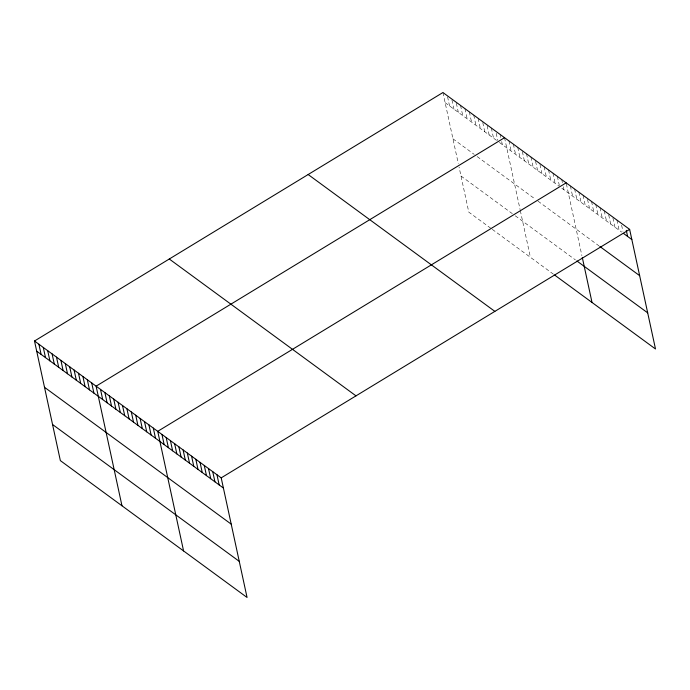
<?xml version="1.0" encoding="UTF-8"?>
<svg xmlns="http://www.w3.org/2000/svg" width="690" height="690" viewBox="0 0 690 690"><rect width="100%" height="100%" fill="white"/><g stroke="black" fill="none" stroke-linecap="round" stroke-linejoin="round"><path stroke-width="0.52" stroke-dasharray="3.45 2.59" d="M445.136 102.689L496.472 140.329M499.413 142.476L558.822 186.024M561.755 188.172L621.681 232.099M452.942 138.811L474.211 154.396M477.144 156.552L535.095 199.022M538.028 201.178L599.015 245.881M460.989 176.019L512.334 213.659M515.266 215.806L575.408 259.889M490.797 228.269L468.795 212.141L459.074 167.161M492.272 229.347L553.88 274.508M621.612 225.207L622.932 231.305M616.946 220.076L619.137 230.236M612.927 217.988L614.911 227.139M608.701 214.883L610.676 224.034M604.25 210.769L606.441 220.929M600.015 207.664L602.215 217.833M595.781 204.568L597.98 214.728M591.554 201.463L593.745 211.623M587.535 199.376L589.519 208.527M583.085 195.261L585.284 205.422M578.858 192.156L581.049 202.317M574.623 189.051L576.823 199.22M570.389 185.955L572.588 196.115M566.378 183.868L581.911 255.714M561.755 179.624L562.419 182.669M563.299 186.74L563.954 189.785M557.356 176.399L559.34 185.55M552.957 173.173L555.157 183.333M548.559 169.947L550.749 180.107M544.151 166.721L546.351 176.882M539.977 164.513L541.952 173.656M535.569 161.287L537.553 170.43M530.955 157.044L533.154 167.204M526.548 153.818L528.747 163.979M522.373 151.61L524.348 160.753M517.75 147.367L519.95 157.527M513.351 144.141L515.551 154.301M508.953 140.915L511.143 151.076M504.545 137.689L520.113 209.665M520.303 210.554L530.412 257.301M500.147 134.464L500.802 137.508M501.682 141.579L502.346 144.624M496.188 133.274L497.723 140.381M491.349 128.012L493.54 138.172M487.166 125.804L489.141 134.947M482.767 122.579L484.742 131.721M478.144 118.335L480.344 128.495M473.745 115.109L475.936 125.27M469.338 111.883L471.537 122.044M464.939 108.658L467.139 118.818M460.541 105.432L462.74 115.592M456.357 103.224L458.332 112.367M451.959 99.998L453.934 109.141M447.56 96.773L449.535 105.915M442.937 92.529L458.307 163.616"/><path stroke-width="1.03" d="M34.5 341.007L221.205 477.859L247.063 597.471L60.358 460.618L34.5 341.007L442.937 92.529L629.642 229.382L655.5 348.993L554.613 275.043M504.545 137.689L96.108 386.167L121.975 505.779M566.162 182.85L157.725 431.328L183.583 550.939M221.205 477.859L629.642 229.382M623.372 233.341L631.833 239.542M599.869 246.503L639.647 275.664M576.875 260.967L647.694 312.872M308.154 174.527L494.859 311.38M169.283 259.009L355.988 395.862M36.699 351.167L223.405 488.028M44.505 387.288L231.21 524.141M52.552 424.505L239.257 561.358M626.287 230.339L627.607 236.446M582.3 257.482L592.02 302.462M216.971 474.763L219.17 484.923M212.736 471.658L214.935 481.818M208.509 468.553L210.709 478.722M204.275 465.457L206.474 475.617M200.04 462.352L202.239 472.512M195.813 459.247L198.013 469.416M191.579 456.15L193.778 466.311M187.344 453.045L189.543 463.206M183.117 449.94L185.317 460.109M178.883 446.844L181.082 457.004M174.656 443.739L176.847 453.899M170.421 440.634L172.621 450.803M166.187 437.538L168.386 447.698M161.96 434.433L164.151 444.593M153.327 428.102L155.517 438.271M148.919 424.876L151.119 435.045M144.52 421.65L146.72 431.819M140.122 418.425L142.321 428.594M135.723 415.199L137.914 425.368M131.316 411.973L133.515 422.142M126.917 408.747L129.116 418.916M122.518 405.522L124.718 415.69M118.119 402.296L120.31 412.465M113.712 399.07L115.911 409.239M109.313 395.844L111.513 406.013M104.915 392.619L107.114 402.788M100.516 389.393L102.707 399.562M91.71 382.941L93.909 393.11M87.311 379.716L89.51 389.885M82.912 376.49L85.103 386.659M78.505 373.264L80.704 383.433M74.106 370.038L76.305 380.207M69.707 366.813L71.907 376.981M65.309 363.587L67.499 373.756M60.901 360.361L63.101 370.53M56.502 357.135L58.702 367.304M52.104 353.91L54.303 364.079M47.705 350.684L49.904 360.853M43.298 347.458L45.497 357.618M38.899 344.232L41.098 354.393"/></g></svg>
